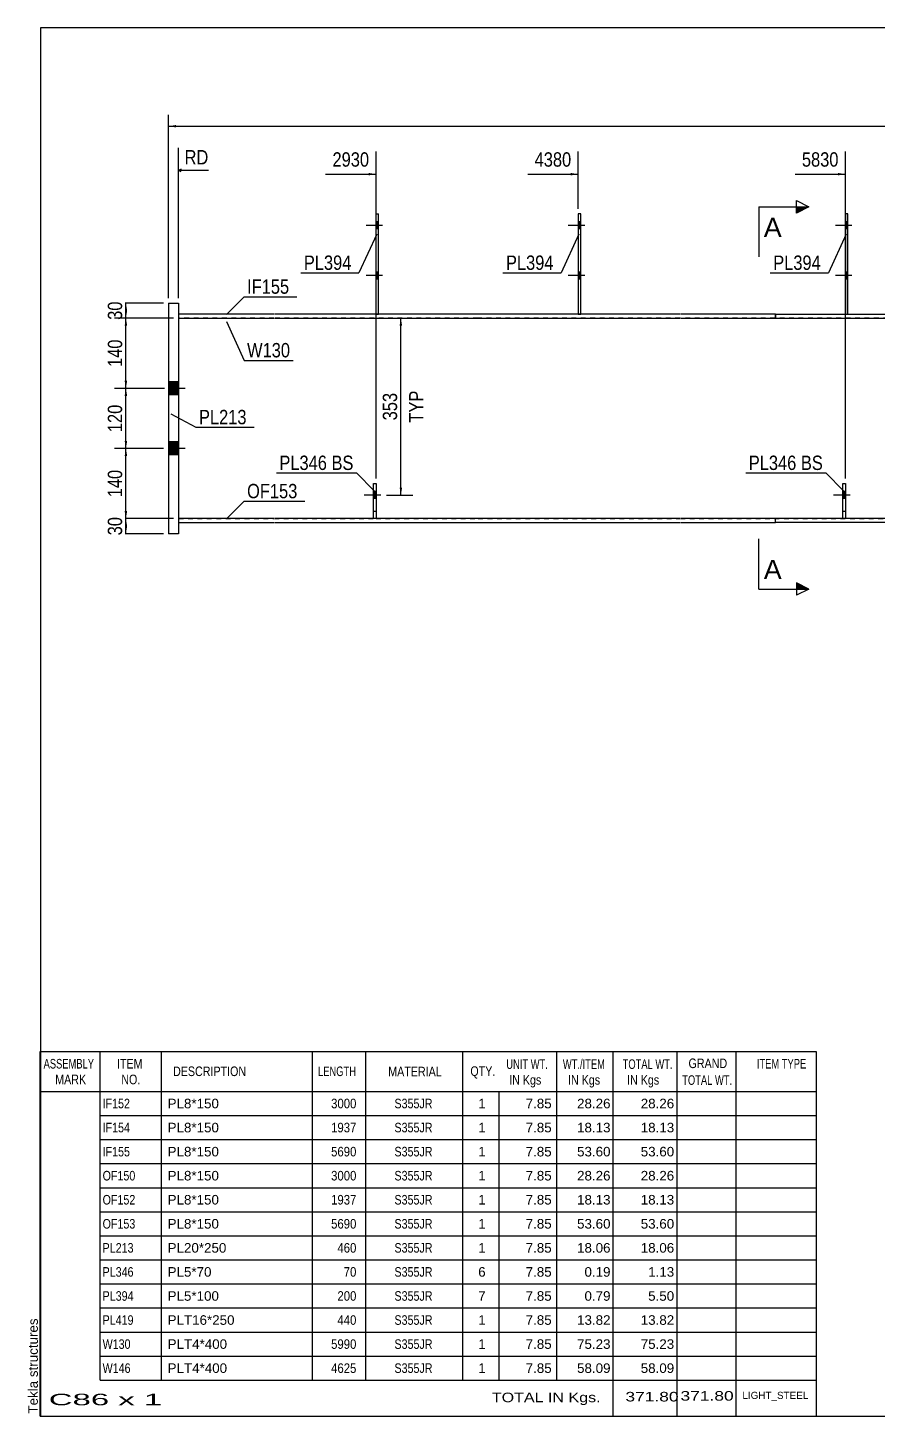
# Model space of a CAD drawing. Header units: millimetres. Extents: x -330 to 73, y -179 to 98.
# Drawn here: x -329.6 to -159.9, y -179.1 to 97.9 of the extents above; entities that cross this region are included whole.
import ezdxf

# ---------------------------------------------------------------- set-up
doc = ezdxf.new("R2010")
doc.units = ezdxf.units.MM
doc.linetypes.add('DXK_LINE_DOT1', pattern=[1.8814, 0.9407, -0.9407])
doc.linetypes.add('DXK_LINE_DOT2', pattern=[3.9198, 1.9599, -1.9599])
doc.styles.add('Arial', font='ARIAL.TTF', dxfattribs={"height": 0.2})
doc.styles.add('Arial Narrow', font='ARIALN.TTF', dxfattribs={"height": 0.2})

# ---------------------------------------------------------------- blocks, each defined once
blk = doc.blocks.new('Unknown-624482281-1210')
at = {"color": 5, "linetype": 'Continuous'}
for p, q in [((72.89, 97.94), (-327.11, 97.94)), ((-327.11, 97.94), (-327.11, -179.06)), ((72.89, -179.06), (72.89, 97.94)), ((-327.11, -179.06), (72.89, -179.06))]:
    blk.add_line(p, q, dxfattribs=at)
at = {"color": 174, "linetype": 'Continuous', "style": 'Arial'}
blk.add_text('Tekla structures', height=1.9102, rotation=90, dxfattribs=at).set_placement((-327.61, -178.56))
blk = doc.blocks.new('Part-624482281-1517 - 1472')
at = {"color": 2, "linetype": 'Continuous'}
for p, q in [((-280.5, 40.8), (-299.5, 40.8)), ((-299.5, 40), (-280.5, 40)), ((-239.8, 40.8), (-280.4, 40.8)), ((-280.4, 40), (-239.8, 40)), ((-199.45, 40.8), (-239.7, 40.8)), ((-239.7, 40), (-199.45, 40)), ((-180.35, 40.8), (-199.35, 40.8)), ((-199.35, 40), (-180.35, 40)), ((-180.35, 40), (-180.35, 40.8))]:
    blk.add_line(p, q, dxfattribs=at)
at = {"color": 7, "linetype": 'DXK_LINE_DOT1'}
blk.add_line((-299.5, 40.8), (-299.5, 40), dxfattribs=at)
blk = doc.blocks.new('Part-624482281-1711 - 1472')
at = {"color": 2, "linetype": 'Continuous'}
for p, q in [((-260.6, 0), (-260.6, 7)), ((-260.6, 7), (-260.1, 7)), ((-260.1, 7), (-260.1, 0))]:
    blk.add_line(p, q, dxfattribs=at)
blk = doc.blocks.new('Part-624482281-1583 - 1472')
at = {"color": 2, "linetype": 'Continuous'}
for p, q in [((-280.5, 0), (-299.5, 0)), ((-239.8, 0), (-280.4, 0)), ((-199.45, 0), (-239.7, 0)), ((-180.35, 0), (-199.35, 0)), ((-180.35, -0.8), (-180.35, 0)), ((-299.5, -0.8), (-280.5, -0.8)), ((-280.4, -0.8), (-239.8, -0.8)), ((-239.7, -0.8), (-199.45, -0.8)), ((-199.35, -0.8), (-180.35, -0.8))]:
    blk.add_line(p, q, dxfattribs=at)
at = {"color": 7, "linetype": 'DXK_LINE_DOT1'}
blk.add_line((-299.5, 0), (-299.5, -0.8), dxfattribs=at)
blk = doc.blocks.new('Part-624482281-1598 - 1472')
at = {"color": 2, "linetype": 'Continuous'}
for p, q in [((-180.35, -0.8), (-180.35, 0)), ((-131.35, 0), (-180.35, 0)), ((-91, 0), (-131.25, 0)), ((-71.9, 0), (-90.9, 0)), ((-71.9, -0.8), (-71.9, 0)), ((-131.35, -0.8), (-180.35, -0.8)), ((-91, -0.8), (-131.25, -0.8)), ((-71.9, -0.8), (-90.9, -0.8))]:
    blk.add_line(p, q, dxfattribs=at)
blk = doc.blocks.new('Part-624482281-1681 - 1472')
at = {"color": 7, "linetype": 'DXK_LINE_DOT1'}
for p, q in [((-260.6, 0), (-260.6, 7)), ((-260.6, 7), (-260.1, 7)), ((-260.1, 7), (-260.1, 0)), ((-260.6, 1.5), (-260.1, 1.5)), ((-260.1, 0), (-260.6, 0))]:
    blk.add_line(p, q, dxfattribs=at)
blk = doc.blocks.new('Bolt-624482281-1776 - 1472')
at = {"linetype": 'Continuous'}
blk.add_hatch(color=3, dxfattribs=at).paths.add_polyline_path([(-166.4, 4), (-166.4, 5.4), (-166.9, 5.4), (-166.9, 4)])
at = {"color": 3, "linetype": 'Continuous'}
for p, q in [((-165.45, 4.7), (-168.75, 4.7)), ((-166.4, 5.4), (-166.9, 5.4)), ((-166.4, 4), (-166.9, 4))]:
    blk.add_line(p, q, dxfattribs=at)
blk = doc.blocks.new('Part-624482281-1838 - 1472')
at = {"color": 2, "linetype": 'Continuous'}
for p, q in [((-165.9, 60.8), (-166.4, 60.8)), ((-166.4, 60.8), (-166.4, 40.8)), ((-165.9, 40.8), (-165.9, 60.8))]:
    blk.add_line(p, q, dxfattribs=at)
at = {"color": 7, "linetype": 'DXK_LINE_DOT1'}
blk.add_line((-166.4, 40.8), (-165.9, 40.8), dxfattribs=at)
blk = doc.blocks.new('Bolt-624482281-1723 - 1472')
at = {"color": 3, "linetype": 'DXK_LINE_DOT2'}
for p, q in [((-259.15, 4.7), (-262.45, 4.7)), ((-260.1, 5.4), (-260.6, 5.4)), ((-260.1, 4), (-260.6, 4))]:
    blk.add_line(p, q, dxfattribs=at)
blk = doc.blocks.new('Bolt-624482281-1724 - 1472')
at = {"linetype": 'Continuous'}
blk.add_hatch(color=3, dxfattribs=at).paths.add_polyline_path([(-260.1, 4), (-260.1, 5.4), (-260.6, 5.4), (-260.6, 4)])
at = {"color": 3, "linetype": 'Continuous'}
for p, q in [((-259.15, 4.7), (-262.45, 4.7)), ((-260.1, 5.4), (-260.6, 5.4)), ((-260.1, 4), (-260.6, 4))]:
    blk.add_line(p, q, dxfattribs=at)
blk = doc.blocks.new('Part-624482281-1789 - 1472')
at = {"color": 7, "linetype": 'DXK_LINE_DOT1'}
for p, q in [((-280.5, 40), (-299.5, 40)), ((-299.5, 40), (-299.5, 0)), ((-239.8, 40), (-280.4, 40)), ((-199.45, 40), (-239.7, 40)), ((-150.35, 40), (-199.35, 40)), ((-299.5, 0), (-280.5, 0)), ((-280.4, 0), (-260.6, 0)), ((-260.1, 0), (-239.8, 0)), ((-239.7, 0), (-199.45, 0)), ((-199.35, 0), (-150.35, 0))]:
    blk.add_line(p, q, dxfattribs=at)
at = {"color": 2, "linetype": 'Continuous'}
blk.add_line((-150.35, 40), (-150.35, 0), dxfattribs=at)
blk = doc.blocks.new('Bolt-624482281-1725 - 1472')
at = {"linetype": 'Continuous'}
for points in [[(-259.6, 57.8), (-259.6, 59.2), (-260.1, 59.2), (-260.1, 57.8)], [(-259.6, 57.8), (-259.6, 59.2), (-260.1, 59.2), (-260.1, 57.8)], [(-259.6, 47.8), (-259.6, 49.2), (-260.1, 49.2), (-260.1, 47.8)], [(-259.6, 47.8), (-259.6, 49.2), (-260.1, 49.2), (-260.1, 47.8)]]:
    blk.add_hatch(color=3, dxfattribs=at).paths.add_polyline_path(points)
at = {"color": 3, "linetype": 'Continuous'}
for p, q in [((-258.8, 58.5), (-262.1, 58.5)), ((-258.8, 58.5), (-262.1, 58.5)), ((-259.6, 59.2), (-260.1, 59.2)), ((-259.6, 59.2), (-260.1, 59.2)), ((-259.6, 57.8), (-260.1, 57.8)), ((-259.6, 57.8), (-260.1, 57.8)), ((-258.8, 48.5), (-262.1, 48.5)), ((-258.8, 48.5), (-262.1, 48.5)), ((-259.6, 49.2), (-260.1, 49.2)), ((-259.6, 49.2), (-260.1, 49.2)), ((-259.6, 47.8), (-260.1, 47.8)), ((-259.6, 47.8), (-260.1, 47.8))]:
    blk.add_line(p, q, dxfattribs=at)
blk = doc.blocks.new('Part-624482281-1754 - 1472')
at = {"color": 2, "linetype": 'Continuous'}
for p, q in [((-260.1, 40.8), (-260.1, 60.8)), ((-260.1, 60.8), (-259.6, 60.8)), ((-259.6, 40.8), (-259.6, 60.8))]:
    blk.add_line(p, q, dxfattribs=at)
at = {"color": 7, "linetype": 'DXK_LINE_DOT1'}
blk.add_line((-260.1, 40.8), (-259.6, 40.8), dxfattribs=at)
blk = doc.blocks.new('Bolt-624482281-1760 - 1472')
at = {"linetype": 'Continuous'}
for points in [[(-219.25, 57.8), (-219.25, 59.2), (-219.75, 59.2), (-219.75, 57.8)], [(-219.25, 57.8), (-219.25, 59.2), (-219.75, 59.2), (-219.75, 57.8)], [(-219.25, 47.8), (-219.25, 49.2), (-219.75, 49.2), (-219.75, 47.8)], [(-219.25, 47.8), (-219.25, 49.2), (-219.75, 49.2), (-219.75, 47.8)]]:
    blk.add_hatch(color=3, dxfattribs=at).paths.add_polyline_path(points)
at = {"color": 3, "linetype": 'Continuous'}
for p, q in [((-218.45, 58.5), (-221.75, 58.5)), ((-218.45, 58.5), (-221.75, 58.5)), ((-219.25, 59.2), (-219.75, 59.2)), ((-219.25, 59.2), (-219.75, 59.2)), ((-219.25, 57.8), (-219.75, 57.8)), ((-219.25, 57.8), (-219.75, 57.8)), ((-218.45, 48.5), (-221.75, 48.5)), ((-218.45, 48.5), (-221.75, 48.5)), ((-219.25, 49.2), (-219.75, 49.2)), ((-219.25, 49.2), (-219.75, 49.2)), ((-219.25, 47.8), (-219.75, 47.8)), ((-219.25, 47.8), (-219.75, 47.8))]:
    blk.add_line(p, q, dxfattribs=at)
blk = doc.blocks.new('Part-624482281-1765 - 1472')
at = {"color": 2, "linetype": 'Continuous'}
for p, q in [((-219.25, 60.8), (-219.75, 60.8)), ((-219.75, 60.8), (-219.75, 40.8)), ((-219.25, 40.8), (-219.25, 60.8))]:
    blk.add_line(p, q, dxfattribs=at)
at = {"color": 7, "linetype": 'DXK_LINE_DOT1'}
blk.add_line((-219.75, 40.8), (-219.25, 40.8), dxfattribs=at)
blk = doc.blocks.new('Bolt-624482281-1777 - 1472')
at = {"color": 3, "linetype": 'DXK_LINE_DOT2'}
for p, q in [((-165.45, 4.7), (-168.75, 4.7)), ((-166.4, 5.4), (-166.9, 5.4)), ((-166.4, 4), (-166.9, 4))]:
    blk.add_line(p, q, dxfattribs=at)
blk = doc.blocks.new('Bolt-624482281-1778 - 1472')
at = {"linetype": 'Continuous'}
for points in [[(-165.9, 57.8), (-165.9, 59.2), (-166.4, 59.2), (-166.4, 57.8)], [(-165.9, 57.8), (-165.9, 59.2), (-166.4, 59.2), (-166.4, 57.8)], [(-165.9, 47.8), (-165.9, 49.2), (-166.4, 49.2), (-166.4, 47.8)], [(-165.9, 47.8), (-165.9, 49.2), (-166.4, 49.2), (-166.4, 47.8)]]:
    blk.add_hatch(color=3, dxfattribs=at).paths.add_polyline_path(points)
at = {"color": 3, "linetype": 'Continuous'}
for p, q in [((-165.1, 58.5), (-168.4, 58.5)), ((-165.1, 58.5), (-168.4, 58.5)), ((-165.9, 59.2), (-166.4, 59.2)), ((-165.9, 59.2), (-166.4, 59.2)), ((-165.9, 57.8), (-166.4, 57.8)), ((-165.9, 57.8), (-166.4, 57.8)), ((-165.1, 48.5), (-168.4, 48.5)), ((-165.1, 48.5), (-168.4, 48.5)), ((-165.9, 49.2), (-166.4, 49.2)), ((-165.9, 49.2), (-166.4, 49.2)), ((-165.9, 47.8), (-166.4, 47.8)), ((-165.9, 47.8), (-166.4, 47.8))]:
    blk.add_line(p, q, dxfattribs=at)
blk = doc.blocks.new('Bolt-624482281-1783 - 1472')
at = {"linetype": 'Continuous'}
for points in [[(-299.5, 24.7), (-299.5, 27.3), (-301.5, 27.3), (-301.5, 24.7)], [(-299.5, 24.7), (-299.5, 27.3), (-301.5, 27.3), (-301.5, 24.7)], [(-299.5, 12.7), (-299.5, 15.3), (-301.5, 15.3), (-301.5, 12.7)], [(-299.5, 12.7), (-299.5, 15.3), (-301.5, 15.3), (-301.5, 12.7)]]:
    blk.add_hatch(color=3, dxfattribs=at).paths.add_polyline_path(points)
at = {"color": 3, "linetype": 'Continuous'}
for p, q in [((-299.5, 27.3), (-301.5, 27.3)), ((-299.5, 27.3), (-301.5, 27.3)), ((-298.2, 26), (-301.5, 26)), ((-298.2, 26), (-301.5, 26)), ((-299.5, 24.7), (-301.5, 24.7)), ((-299.5, 24.7), (-301.5, 24.7)), ((-299.5, 15.3), (-301.5, 15.3)), ((-299.5, 15.3), (-301.5, 15.3)), ((-298.2, 14), (-301.5, 14)), ((-298.2, 14), (-301.5, 14)), ((-299.5, 12.7), (-301.5, 12.7)), ((-299.5, 12.7), (-301.5, 12.7))]:
    blk.add_line(p, q, dxfattribs=at)
blk = doc.blocks.new('Part-624482281-1811 - 1472')
at = {"color": 2, "linetype": 'Continuous'}
for p, q in [((-166.9, 0), (-166.9, 7)), ((-166.9, 7), (-166.4, 7)), ((-166.4, 7), (-166.4, 0))]:
    blk.add_line(p, q, dxfattribs=at)
at = {"color": 7, "linetype": 'DXK_LINE_DOT1'}
blk.add_line((-166.9, 1.5), (-166.4, 1.5), dxfattribs=at)
blk = doc.blocks.new('Part-624482281-1833 - 1472')
at = {"color": 7, "linetype": 'DXK_LINE_DOT1'}
for p, q in [((-166.9, 0), (-166.9, 7)), ((-166.9, 7), (-166.4, 7)), ((-166.4, 7), (-166.4, 0))]:
    blk.add_line(p, q, dxfattribs=at)
blk = doc.blocks.new('Part-624482281-1887 - 1472')
at = {"color": 2, "linetype": 'Continuous'}
for p, q in [((-301.5, 43), (-299.5, 43)), ((-301.5, 43), (-301.5, -3)), ((-299.5, 43), (-299.5, -3)), ((-299.5, -3), (-301.5, -3))]:
    blk.add_line(p, q, dxfattribs=at)
blk = doc.blocks.new('Part-624482281-1892 - 1472')
at = {"color": 2, "linetype": 'Continuous'}
for p, q in [((-180.35, 40.8), (-131.35, 40.8)), ((-180.35, 40.8), (-180.35, 40)), ((-180.35, 40), (-131.35, 40)), ((-131.25, 40.8), (-91, 40.8)), ((-131.25, 40), (-91, 40)), ((-90.9, 40.8), (-71.9, 40.8)), ((-90.9, 40), (-71.9, 40)), ((-71.9, 40), (-71.9, 40.8))]:
    blk.add_line(p, q, dxfattribs=at)
blk = doc.blocks.new('StraightDimension-624482281-3989 - 1472')
at = {"linetype": 'Continuous'}
for points in [[(-255.39, 38.5), (-255.14, 40), (-254.89, 38.5)], [(-254.89, 6.2), (-255.14, 4.7), (-255.39, 6.2)]]:
    blk.add_hatch(color=7, dxfattribs=at).paths.add_polyline_path(points)
at = {"color": 7, "linetype": 'Continuous'}
for p, q in [((-258.02, 40), (-252.74, 40)), ((-255.14, 4.7), (-255.14, 40)), ((-258.02, 4.7), (-252.74, 4.7))]:
    blk.add_line(p, q, dxfattribs=at)
at = {"color": 0}
blk.add_wipeout([(-255.29, 25.69), (-259.49, 25.69), (-259.49, 19.01), (-255.29, 19.01)], dxfattribs=at)
at = {"color": 3, "style": 'Arial Narrow'}
blk.add_text('353', height=2.863, rotation=90.0002, dxfattribs=at).set_placement((-255.89, 19.61))
at = {"color": 0, "linetype": 'Continuous'}
blk.add_wipeout([(-250.04, 26.14), (-254.24, 26.14), (-254.24, 18.56), (-250.04, 18.56)], dxfattribs=at)
at = {"color": 3, "linetype": 'Continuous', "style": 'Arial Narrow'}
blk.add_text('TYP', height=2.863, rotation=90.0002, dxfattribs=at).set_placement((-250.64, 19.16))
blk = doc.blocks.new('StraightDimension-624482281-4172 - 1472')
at = {"linetype": 'Continuous'}
for points in [[(-310.28, 41.5), (-310.03, 43), (-309.78, 41.5)], [(-309.78, 41.5), (-310.03, 40), (-310.28, 41.5)]]:
    blk.add_hatch(color=7, dxfattribs=at).paths.add_polyline_path(points)
at = {"color": 7, "linetype": 'Continuous'}
for p, q in [((-302.5, 43), (-312.28, 43)), ((-310.03, 40), (-310.03, 43)), ((-300.5, 40), (-312.28, 40))]:
    blk.add_line(p, q, dxfattribs=at)
at = {"color": 0}
blk.add_wipeout([(-310.18, 43.93), (-314.38, 43.93), (-314.38, 39.07), (-310.18, 39.07)], dxfattribs=at)
at = {"color": 3, "style": 'Arial Narrow'}
blk.add_text('30', height=2.863, rotation=90.0002, dxfattribs=at).set_placement((-310.78, 39.67))
blk = doc.blocks.new('StraightDimension-624482281-4173 - 1472')
at = {"linetype": 'Continuous'}
for points in [[(-310.28, 38.5), (-310.03, 40), (-309.78, 38.5)], [(-309.78, 27.5), (-310.03, 26), (-310.28, 27.5)]]:
    blk.add_hatch(color=7, dxfattribs=at).paths.add_polyline_path(points)
at = {"color": 7, "linetype": 'Continuous'}
for p, q in [((-300.5, 40), (-312.28, 40)), ((-310.03, 26), (-310.03, 40)), ((-302.35, 26), (-312.28, 26))]:
    blk.add_line(p, q, dxfattribs=at)
at = {"color": 0}
blk.add_wipeout([(-310.18, 36.34), (-314.38, 36.34), (-314.38, 29.66), (-310.18, 29.66)], dxfattribs=at)
at = {"color": 3, "style": 'Arial Narrow'}
blk.add_text('140', height=2.863, rotation=90.0002, dxfattribs=at).set_placement((-310.78, 30.26))
blk = doc.blocks.new('StraightDimension-624482281-4174 - 1472')
at = {"linetype": 'Continuous'}
for points in [[(-310.28, 24.5), (-310.03, 26), (-309.78, 24.5)], [(-309.78, 15.5), (-310.03, 14), (-310.28, 15.5)]]:
    blk.add_hatch(color=7, dxfattribs=at).paths.add_polyline_path(points)
at = {"color": 7, "linetype": 'Continuous'}
for p, q in [((-302.35, 26), (-312.28, 26)), ((-310.03, 14), (-310.03, 26)), ((-302.5, 14), (-312.28, 14))]:
    blk.add_line(p, q, dxfattribs=at)
at = {"color": 0}
blk.add_wipeout([(-310.18, 23.34), (-314.38, 23.34), (-314.38, 16.66), (-310.18, 16.66)], dxfattribs=at)
at = {"color": 3, "style": 'Arial Narrow'}
blk.add_text('120', height=2.863, rotation=90.0002, dxfattribs=at).set_placement((-310.78, 17.26))
blk = doc.blocks.new('StraightDimension-624482281-4175 - 1472')
at = {"linetype": 'Continuous'}
for points in [[(-310.28, 12.5), (-310.03, 14), (-309.78, 12.5)], [(-309.78, 1.5), (-310.03, 0), (-310.28, 1.5)]]:
    blk.add_hatch(color=7, dxfattribs=at).paths.add_polyline_path(points)
at = {"color": 7, "linetype": 'Continuous'}
for p, q in [((-302.5, 14), (-312.28, 14)), ((-310.03, 0), (-310.03, 14)), ((-300.5, 0), (-312.28, 0))]:
    blk.add_line(p, q, dxfattribs=at)
at = {"color": 0}
blk.add_wipeout([(-310.18, 10.34), (-314.38, 10.34), (-314.38, 3.66), (-310.18, 3.66)], dxfattribs=at)
at = {"color": 3, "style": 'Arial Narrow'}
blk.add_text('140', height=2.863, rotation=90.0002, dxfattribs=at).set_placement((-310.78, 4.26))
blk = doc.blocks.new('StraightDimension-624482281-4176 - 1472')
at = {"linetype": 'Continuous'}
for points in [[(-310.28, -1.5), (-310.03, 0), (-309.78, -1.5)], [(-309.78, -1.5), (-310.03, -3), (-310.28, -1.5)]]:
    blk.add_hatch(color=7, dxfattribs=at).paths.add_polyline_path(points)
at = {"color": 7, "linetype": 'Continuous'}
for p, q in [((-300.5, 0), (-312.28, 0)), ((-310.03, -3), (-310.03, 0)), ((-302.5, -3), (-312.28, -3))]:
    blk.add_line(p, q, dxfattribs=at)
at = {"color": 0}
blk.add_wipeout([(-310.18, 0.93), (-314.38, 0.93), (-314.38, -3.93), (-310.18, -3.93)], dxfattribs=at)
at = {"color": 3, "style": 'Arial Narrow'}
blk.add_text('30', height=2.863, rotation=90.0002, dxfattribs=at).set_placement((-310.78, -3.33))
blk = doc.blocks.new('StraightDimension-624482281-4223 - 1472')
at = {"linetype": 'Continuous'}
for points in [[(-300, 78.05), (-301.5, 78.3), (-300, 78.55)], [(61.61, 78.55), (63.11, 78.3), (61.61, 78.05)]]:
    blk.add_hatch(color=7, dxfattribs=at).paths.add_polyline_path(points)
at = {"color": 7, "linetype": 'Continuous'}
for p, q in [((-301.5, 44), (-301.5, 80.55)), ((63.11, 43), (63.11, 80.55)), ((-301.5, 78.3), (63.11, 78.3))]:
    blk.add_line(p, q, dxfattribs=at)
at = {"color": 0}
blk.add_wipeout([(-114.02, 78.45), (-114.02, 82.65), (-124.37, 82.65), (-124.37, 78.45)], dxfattribs=at)
at = {"color": 3, "style": 'Arial Narrow'}
blk.add_text('10670', height=2.863, dxfattribs=at).set_placement((-123.77, 79.05))
blk = doc.blocks.new('StraightDimension-624482281-5185 - 1472')
at = {"linetype": 'Continuous'}
blk.add_hatch(color=7, dxfattribs=at).paths.add_polyline_path([(-167.9, 68.98), (-166.4, 68.73), (-167.9, 68.48)])
at = {"color": 7, "linetype": 'Continuous'}
for p, q in [((-166.4, 8), (-166.4, 73.23)), ((-176.46, 68.73), (-166.4, 68.73))]:
    blk.add_line(p, q, dxfattribs=at)
at = {"color": 0}
blk.add_wipeout([(-167.18, 69.63), (-167.18, 73.83), (-175.69, 73.83), (-175.69, 69.63)], dxfattribs=at)
at = {"color": 3, "style": 'Arial Narrow'}
blk.add_text('5830', height=2.863, dxfattribs=at).set_placement((-175.09, 70.23))
blk = doc.blocks.new('StraightDimension-624482281-5186 - 1472')
at = {"linetype": 'Continuous'}
blk.add_hatch(color=7, dxfattribs=at).paths.add_polyline_path([(-221.25, 68.98), (-219.75, 68.73), (-221.25, 68.48)])
at = {"color": 7, "linetype": 'Continuous'}
for p, q in [((-219.75, 61.8), (-219.75, 73.23)), ((-229.81, 68.73), (-219.75, 68.73))]:
    blk.add_line(p, q, dxfattribs=at)
at = {"color": 0}
blk.add_wipeout([(-220.53, 69.63), (-220.53, 73.83), (-229.04, 73.83), (-229.04, 69.63)], dxfattribs=at)
at = {"color": 3, "style": 'Arial Narrow'}
blk.add_text('4380', height=2.863, dxfattribs=at).set_placement((-228.44, 70.23))
blk = doc.blocks.new('StraightDimension-624482281-5187 - 1472')
at = {"linetype": 'Continuous'}
blk.add_hatch(color=7, dxfattribs=at).paths.add_polyline_path([(-261.6, 68.98), (-260.1, 68.73), (-261.6, 68.48)])
at = {"color": 7, "linetype": 'Continuous'}
for p, q in [((-260.1, 8), (-260.1, 73.23)), ((-270.16, 68.73), (-260.1, 68.73))]:
    blk.add_line(p, q, dxfattribs=at)
at = {"color": 0, "linetype": 'Continuous'}
blk.add_wipeout([(-292.97, 70.08), (-292.97, 74.28), (-298.91, 74.28), (-298.91, 70.08)], dxfattribs=at)
at = {"color": 7, "linetype": 'Continuous'}
for p, q in [((-299.5, 44), (-299.5, 73.98)), ((-299, 69.73), (-299.5, 69.48)), ((-299, 69.23), (-299.5, 69.48)), ((-293.57, 69.48), (-299.5, 69.48))]:
    blk.add_line(p, q, dxfattribs=at)
at = {"color": 3, "linetype": 'Continuous', "style": 'Arial Narrow'}
blk.add_text('RD', height=2.863, dxfattribs=at).set_placement((-298.31, 70.68))
at = {"color": 0}
blk.add_wipeout([(-260.87, 69.63), (-260.87, 73.83), (-269.39, 73.83), (-269.39, 69.63)], dxfattribs=at)
at = {"color": 3, "style": 'Arial Narrow'}
blk.add_text('2930', height=2.863, dxfattribs=at).set_placement((-268.79, 70.23))
blk = doc.blocks.new('CBS_BOM-624482281-5372')
at = {"color": 7, "linetype": 'Continuous'}
for p, q in [((-327.14, -114.29), (-327.14, -106.29)), ((-327.14, -106.29), (-172.22, -106.29)), ((-315.14, -114.29), (-315.14, -106.29)), ((-302.95, -114.29), (-302.95, -106.29)), ((-272.79, -114.29), (-272.79, -106.29)), ((-262.11, -114.29), (-262.11, -106.29)), ((-242.79, -114.29), (-242.79, -106.29)), ((-223.99, -114.29), (-223.99, -106.29)), ((-212.78, -114.29), (-212.78, -106.29)), ((-199.99, -114.29), (-199.99, -106.29)), ((-188.24, -114.29), (-188.24, -106.29)), ((-172.22, -106.3), (-172.22, -114.28)), ((-327.14, -114.29), (-172.22, -114.29)), ((-327.14, -119.09), (-327.14, -114.29)), ((-315.14, -119.09), (-315.14, -114.29)), ((-302.95, -119.09), (-302.95, -114.29)), ((-272.79, -119.09), (-272.79, -114.29)), ((-262.11, -119.09), (-262.11, -114.29)), ((-242.79, -119.09), (-242.79, -114.29)), ((-235.53, -119.09), (-235.53, -114.29)), ((-223.99, -119.09), (-223.99, -114.29)), ((-212.78, -119.09), (-212.78, -114.29)), ((-199.99, -119.09), (-199.99, -114.29)), ((-188.22, -119.09), (-188.22, -114.29)), ((-172.22, -114.3), (-172.22, -119.09)), ((-327.14, -123.89), (-327.14, -119.09)), ((-315.14, -119.09), (-172.22, -119.09)), ((-315.14, -123.89), (-315.14, -119.09)), ((-302.95, -123.89), (-302.95, -119.09)), ((-272.79, -123.89), (-272.79, -119.09)), ((-262.11, -123.89), (-262.11, -119.09)), ((-242.79, -123.89), (-242.79, -119.09)), ((-235.53, -123.89), (-235.53, -119.09)), ((-223.99, -123.89), (-223.99, -119.09)), ((-212.78, -123.89), (-212.78, -119.09)), ((-199.99, -123.89), (-199.99, -119.09)), ((-188.22, -123.89), (-188.22, -119.09)), ((-172.22, -119.1), (-172.22, -123.89)), ((-327.14, -128.69), (-327.14, -123.89)), ((-315.14, -123.89), (-172.22, -123.89)), ((-315.14, -128.69), (-315.14, -123.89)), ((-302.95, -128.69), (-302.95, -123.89)), ((-272.79, -128.69), (-272.79, -123.89)), ((-262.11, -128.69), (-262.11, -123.89)), ((-242.79, -128.69), (-242.79, -123.89)), ((-235.53, -128.69), (-235.53, -123.89)), ((-223.99, -128.69), (-223.99, -123.89)), ((-212.78, -128.69), (-212.78, -123.89)), ((-199.99, -128.69), (-199.99, -123.89)), ((-188.22, -128.69), (-188.22, -123.89)), ((-172.22, -123.9), (-172.22, -128.69)), ((-327.14, -133.49), (-327.14, -128.69)), ((-315.14, -128.69), (-172.22, -128.69)), ((-315.14, -133.49), (-315.14, -128.69)), ((-302.95, -133.49), (-302.95, -128.69)), ((-272.79, -133.49), (-272.79, -128.69)), ((-262.11, -133.49), (-262.11, -128.69)), ((-242.79, -133.49), (-242.79, -128.69)), ((-235.53, -133.49), (-235.53, -128.69)), ((-223.99, -133.49), (-223.99, -128.69)), ((-212.78, -133.49), (-212.78, -128.69)), ((-199.99, -133.49), (-199.99, -128.69)), ((-188.22, -133.49), (-188.22, -128.69)), ((-172.22, -128.7), (-172.22, -133.49)), ((-327.14, -138.29), (-327.14, -133.49)), ((-315.14, -133.49), (-172.22, -133.49)), ((-315.14, -138.29), (-315.14, -133.49)), ((-302.95, -138.29), (-302.95, -133.49)), ((-272.79, -138.29), (-272.79, -133.49)), ((-262.11, -138.29), (-262.11, -133.49)), ((-242.79, -138.29), (-242.79, -133.49)), ((-235.53, -138.29), (-235.53, -133.49)), ((-223.99, -138.29), (-223.99, -133.49)), ((-212.78, -138.29), (-212.78, -133.49)), ((-199.99, -138.29), (-199.99, -133.49)), ((-188.22, -138.29), (-188.22, -133.49)), ((-172.22, -133.5), (-172.22, -138.29)), ((-327.14, -143.09), (-327.14, -138.29)), ((-315.14, -138.29), (-172.22, -138.29)), ((-315.14, -143.09), (-315.14, -138.29)), ((-302.95, -143.09), (-302.95, -138.29)), ((-272.79, -143.09), (-272.79, -138.29)), ((-262.11, -143.09), (-262.11, -138.29)), ((-242.79, -143.09), (-242.79, -138.29)), ((-235.53, -143.09), (-235.53, -138.29)), ((-223.99, -143.09), (-223.99, -138.29)), ((-212.78, -143.09), (-212.78, -138.29)), ((-199.99, -143.09), (-199.99, -138.29)), ((-188.22, -143.09), (-188.22, -138.29)), ((-172.22, -138.3), (-172.22, -143.09)), ((-327.14, -147.89), (-327.14, -143.09)), ((-315.14, -143.09), (-172.22, -143.09)), ((-315.14, -147.89), (-315.14, -143.09)), ((-302.95, -147.89), (-302.95, -143.09)), ((-272.79, -147.89), (-272.79, -143.09)), ((-262.11, -147.89), (-262.11, -143.09)), ((-242.79, -147.89), (-242.79, -143.09)), ((-235.53, -147.89), (-235.53, -143.09)), ((-223.99, -147.89), (-223.99, -143.09)), ((-212.78, -147.89), (-212.78, -143.09)), ((-199.99, -147.89), (-199.99, -143.09)), ((-188.22, -147.89), (-188.22, -143.09)), ((-172.22, -143.1), (-172.22, -147.89)), ((-327.14, -152.69), (-327.14, -147.89)), ((-315.14, -147.89), (-172.22, -147.89)), ((-315.14, -152.69), (-315.14, -147.89)), ((-302.95, -152.69), (-302.95, -147.89)), ((-272.79, -152.69), (-272.79, -147.89)), ((-262.11, -152.69), (-262.11, -147.89)), ((-242.79, -152.69), (-242.79, -147.89)), ((-235.53, -152.69), (-235.53, -147.89)), ((-223.99, -152.69), (-223.99, -147.89)), ((-212.78, -152.69), (-212.78, -147.89)), ((-199.99, -152.69), (-199.99, -147.89)), ((-188.22, -152.69), (-188.22, -147.89)), ((-172.22, -147.9), (-172.22, -152.69)), ((-327.14, -157.49), (-327.14, -152.69)), ((-315.14, -152.69), (-172.22, -152.69)), ((-315.14, -157.49), (-315.14, -152.69)), ((-302.95, -157.49), (-302.95, -152.69)), ((-272.79, -157.49), (-272.79, -152.69)), ((-262.11, -157.49), (-262.11, -152.69)), ((-242.79, -157.49), (-242.79, -152.69)), ((-235.53, -157.49), (-235.53, -152.69)), ((-223.99, -157.49), (-223.99, -152.69)), ((-212.78, -157.49), (-212.78, -152.69)), ((-199.99, -157.49), (-199.99, -152.69)), ((-188.22, -157.49), (-188.22, -152.69)), ((-172.22, -152.7), (-172.22, -157.49)), ((-327.14, -162.29), (-327.14, -157.49)), ((-315.14, -157.49), (-172.22, -157.49)), ((-315.14, -162.29), (-315.14, -157.49)), ((-302.95, -162.29), (-302.95, -157.49)), ((-272.79, -162.29), (-272.79, -157.49)), ((-262.11, -162.29), (-262.11, -157.49)), ((-242.79, -162.29), (-242.79, -157.49)), ((-235.53, -162.29), (-235.53, -157.49)), ((-223.99, -162.29), (-223.99, -157.49)), ((-212.78, -162.29), (-212.78, -157.49)), ((-199.99, -162.29), (-199.99, -157.49)), ((-188.22, -162.29), (-188.22, -157.49)), ((-172.22, -157.5), (-172.22, -162.29)), ((-327.14, -167.09), (-327.14, -162.29)), ((-315.14, -162.29), (-172.22, -162.29)), ((-315.14, -167.09), (-315.14, -162.29)), ((-302.95, -167.09), (-302.95, -162.29)), ((-272.79, -167.09), (-272.79, -162.29)), ((-262.11, -167.09), (-262.11, -162.29)), ((-242.79, -167.09), (-242.79, -162.29)), ((-235.53, -167.09), (-235.53, -162.29)), ((-223.99, -167.09), (-223.99, -162.29)), ((-212.78, -167.09), (-212.78, -162.29)), ((-199.99, -167.09), (-199.99, -162.29)), ((-188.22, -167.09), (-188.22, -162.29)), ((-172.22, -162.3), (-172.22, -167.09)), ((-327.14, -171.89), (-327.14, -167.09)), ((-315.14, -167.09), (-172.22, -167.09)), ((-315.14, -171.89), (-315.14, -167.09)), ((-302.95, -171.89), (-302.95, -167.09)), ((-272.79, -171.89), (-272.79, -167.09)), ((-262.11, -171.89), (-262.11, -167.09)), ((-242.79, -171.89), (-242.79, -167.09)), ((-235.53, -171.89), (-235.53, -167.09)), ((-223.99, -171.89), (-223.99, -167.09)), ((-212.78, -171.89), (-212.78, -167.09)), ((-199.99, -171.89), (-199.99, -167.09)), ((-188.22, -171.89), (-188.22, -167.09)), ((-172.22, -167.1), (-172.22, -171.89)), ((-327.14, -179.09), (-327.14, -171.91)), ((-315.14, -171.89), (-172.22, -171.89)), ((-212.78, -179.09), (-212.78, -171.91)), ((-199.99, -179.09), (-199.99, -171.91)), ((-188.18, -179.09), (-188.18, -171.91)), ((-172.22, -171.89), (-172.22, -179.09)), ((-327.14, -179.09), (-172.22, -179.09))]:
    blk.add_line(p, q, dxfattribs=at)
at = {"color": 3, "linetype": 'Continuous', "style": 'Arial'}
for s, height, width, p in [('ASSEMBLY', 1.91, 0.7, (-326.46, -109.71)), ('ITEM', 1.91, 0.8, (-311.81, -109.71)), ('UNIT WT.', 1.91, 0.7, (-234.1, -109.79)), ('WT./ITEM', 1.91, 0.7, (-222.81, -109.79)), ('TOTAL WT.', 1.91, 0.7, (-210.87, -109.79)), ('GRAND', 1.91, 0.8, (-197.72, -109.63)), ('ITEM TYPE', 1.91, 0.7, (-184.08, -109.71)), ('DESCRIPTION', 1.9102, 0.8, (-300.62, -111.22)), ('LENGTH', 1.91, 0.7, (-271.68, -111.22)), ('MATERIAL', 1.91, 0.8, (-257.66, -111.27)), ('QTY.', 1.91, 0.8, (-241.27, -111.19)), ('MARK', 1.91, 0.8, (-324.14, -112.85)), ('NO.', 1.91, 0.8, (-310.95, -112.85)), ('IN Kgs', 1.91, 0.8, (-233.52, -112.93)), ('IN Kgs', 1.91, 0.8, (-221.77, -112.93)), ('IN Kgs', 1.91, 0.8, (-209.98, -112.93)), ('TOTAL WT.', 1.91, 0.7, (-198.98, -112.97))]:
    blk.add_text(s, height=height, dxfattribs=dict(at, width=width)).set_placement(p)
at = {"color": 7, "linetype": 'Continuous', "style": 'Arial'}
for s, width, p in [('IF152', 0.8, (-314.68, -117.65)), ('3000', 0.85, (-269.07, -117.65)), ('S355JR', 0.8, (-256.42, -117.65)), ('IF154', 0.8, (-314.68, -122.45)), ('1937', 0.85, (-269.07, -122.45)), ('S355JR', 0.8, (-256.42, -122.45)), ('IF155', 0.8, (-314.68, -127.25)), ('5690', 0.85, (-269.07, -127.25)), ('S355JR', 0.8, (-256.42, -127.25)), ('OF150', 0.8, (-314.68, -132.05)), ('3000', 0.85, (-269.07, -132.05)), ('S355JR', 0.8, (-256.42, -132.05)), ('OF152', 0.8, (-314.68, -136.85)), ('1937', 0.85, (-269.07, -136.85)), ('S355JR', 0.8, (-256.42, -136.85)), ('OF153', 0.8, (-314.68, -141.65)), ('5690', 0.85, (-269.07, -141.65)), ('S355JR', 0.8, (-256.42, -141.65)), ('PL213', 0.8, (-314.68, -146.45)), ('460', 0.85, (-267.81, -146.45)), ('S355JR', 0.8, (-256.42, -146.45)), ('PL346', 0.8, (-314.68, -151.25)), ('70', 0.85, (-266.55, -151.25)), ('S355JR', 0.8, (-256.42, -151.25)), ('PL394', 0.8, (-314.68, -156.05)), ('200', 0.85, (-267.81, -156.05)), ('S355JR', 0.8, (-256.42, -156.05)), ('PL419', 0.8, (-314.68, -160.85)), ('440', 0.85, (-267.81, -160.85)), ('S355JR', 0.8, (-256.42, -160.85)), ('W130', 0.8, (-314.68, -165.65)), ('5990', 0.85, (-269.07, -165.65)), ('S355JR', 0.8, (-256.42, -165.65)), ('W146', 0.8, (-314.68, -170.45)), ('4625', 0.85, (-269.07, -170.45)), ('S355JR', 0.8, (-256.42, -170.45))]:
    blk.add_text(s, height=1.91, dxfattribs=dict(at, width=width)).set_placement(p)
for s, p in [('PL8*150', (-301.7, -117.65)), ('1', (-239.7, -117.65)), ('7.85', (-230.23, -117.65)), ('28.26', (-219.97, -117.65)), ('28.26', (-207.26, -117.65)), ('PL8*150', (-301.7, -122.45)), ('1', (-239.7, -122.45)), ('7.85', (-230.23, -122.45)), ('18.13', (-219.97, -122.45)), ('18.13', (-207.26, -122.45)), ('PL8*150', (-301.7, -127.25)), ('1', (-239.7, -127.25)), ('7.85', (-230.23, -127.25)), ('53.60', (-219.97, -127.25)), ('53.60', (-207.26, -127.25)), ('PL8*150', (-301.7, -132.05)), ('1', (-239.7, -132.05)), ('7.85', (-230.23, -132.05)), ('28.26', (-219.97, -132.05)), ('28.26', (-207.26, -132.05)), ('PL8*150', (-301.7, -136.85)), ('1', (-239.7, -136.85)), ('7.85', (-230.23, -136.85)), ('18.13', (-219.97, -136.85)), ('18.13', (-207.26, -136.85)), ('PL8*150', (-301.7, -141.65)), ('1', (-239.7, -141.65)), ('7.85', (-230.23, -141.65)), ('53.60', (-219.97, -141.65)), ('53.60', (-207.26, -141.65)), ('PL20*250', (-301.7, -146.45)), ('1', (-239.7, -146.45)), ('7.85', (-230.23, -146.45)), ('18.06', (-219.97, -146.45)), ('18.06', (-207.26, -146.45)), ('PL5*70', (-301.7, -151.25)), ('6', (-239.7, -151.25)), ('7.85', (-230.23, -151.25)), ('0.19', (-218.49, -151.25)), ('1.13', (-205.78, -151.25)), ('PL5*100', (-301.7, -156.05)), ('7', (-239.7, -156.05)), ('7.85', (-230.23, -156.05)), ('0.79', (-218.49, -156.05)), ('5.50', (-205.78, -156.05)), ('PLT16*250', (-301.7, -160.85)), ('1', (-239.7, -160.85)), ('7.85', (-230.23, -160.85)), ('13.82', (-219.97, -160.85)), ('13.82', (-207.26, -160.85)), ('PLT4*400', (-301.7, -165.65)), ('1', (-239.7, -165.65)), ('7.85', (-230.23, -165.65)), ('75.23', (-219.97, -165.65)), ('75.23', (-207.26, -165.65)), ('PLT4*400', (-301.7, -170.45)), ('1', (-239.7, -170.45)), ('7.85', (-230.23, -170.45)), ('58.09', (-219.97, -170.45)), ('58.09', (-207.26, -170.45))]:
    blk.add_text(s, height=1.91, dxfattribs=at).set_placement(p)
at = {"color": 6, "linetype": 'Continuous', "style": 'Arial'}
for s, height, width, p in [('TOTAL IN Kgs.', 1.9102, 1.2, (-236.98, -176.29)), ('371.80', 1.91, 1.3, (-210.32, -176.14)), ('371.80', 1.91, 1.3, (-199.32, -175.98)), ('C86 x 1', 2.292, 2.05, (-325.42, -176.9))]:
    blk.add_text(s, height=height, dxfattribs=dict(at, width=width)).set_placement(p)
blk.add_text('LIGHT_STEEL', height=1.4135, dxfattribs=at).set_placement((-186.97, -175.63))
blk = doc.blocks.new('Mark-624482281-3869 - 1472')
at = {"color": 0}
blk.add_wipeout([(-277.43, 44.87), (-277.43, 47.87), (-285.84, 47.87), (-285.84, 44.87)], dxfattribs=at)
blk.add_wipeout([(-277.43, 44.87), (-277.43, 47.87), (-285.84, 47.87), (-285.84, 44.87)], dxfattribs=at)
at = {"color": 7, "linetype": 'Continuous'}
for p, q in [((-289.98, 40.74), (-286.44, 44.27)), ((-286.44, 44.27), (-275.93, 44.27))]:
    blk.add_line(p, q, dxfattribs=at)
at = {"color": 3, "style": 'Arial Narrow'}
blk.add_text('IF155', height=2.863, dxfattribs=at).set_placement((-285.84, 44.87))
blk = doc.blocks.new('MarkSet-624482281-3916 - 1472')
at = {"color": 0}
blk.add_wipeout([(-269.89, 9.71), (-269.89, 12.71), (-279.39, 12.71), (-279.39, 9.71)], dxfattribs=at)
blk.add_wipeout([(-269.89, 9.71), (-269.89, 12.71), (-279.39, 12.71), (-279.39, 9.71)], dxfattribs=at)
blk.add_wipeout([(-264.61, 9.71), (-264.61, 12.71), (-268.99, 12.71), (-268.99, 9.71)], dxfattribs=at)
blk.add_wipeout([(-264.61, 9.71), (-264.61, 12.71), (-268.99, 12.71), (-268.99, 9.71)], dxfattribs=at)
at = {"color": 7, "linetype": 'Continuous'}
for p in [(-279.99, 9.11), (-260.47, 5.57)]:
    blk.add_line(p, (-264.01, 9.11), dxfattribs=at)
at = {"color": 3, "style": 'Arial Narrow'}
for s, p in [('PL346', (-279.39, 9.71)), ('BS', (-268.99, 9.71))]:
    blk.add_text(s, height=2.863, dxfattribs=at).set_placement(p)
blk = doc.blocks.new('Mark-624482281-3881 - 1472')
at = {"color": 7, "linetype": 'Continuous'}
blk.add_line((-219.62, 56.77), (-223.16, 49.04), dxfattribs=at)
at = {"color": 0}
blk.add_wipeout([(-224.66, 49.64), (-224.66, 52.64), (-234.16, 52.64), (-234.16, 49.64)], dxfattribs=at)
blk.add_wipeout([(-224.66, 49.64), (-224.66, 52.64), (-234.16, 52.64), (-234.16, 49.64)], dxfattribs=at)
at = {"color": 7, "linetype": 'Continuous'}
blk.add_line((-234.76, 49.04), (-223.16, 49.04), dxfattribs=at)
at = {"color": 3, "style": 'Arial Narrow'}
blk.add_text('PL394', height=2.863, dxfattribs=at).set_placement((-234.16, 49.64))
blk = doc.blocks.new('MarkSet-624482281-3927 - 1472')
at = {"color": 0}
blk.add_wipeout([(-176.19, 9.71), (-176.19, 12.71), (-185.69, 12.71), (-185.69, 9.71)], dxfattribs=at)
blk.add_wipeout([(-176.19, 9.71), (-176.19, 12.71), (-185.69, 12.71), (-185.69, 9.71)], dxfattribs=at)
blk.add_wipeout([(-170.91, 9.71), (-170.91, 12.71), (-175.29, 12.71), (-175.29, 9.71)], dxfattribs=at)
blk.add_wipeout([(-170.91, 9.71), (-170.91, 12.71), (-175.29, 12.71), (-175.29, 9.71)], dxfattribs=at)
at = {"color": 7, "linetype": 'Continuous'}
for p in [(-186.29, 9.11), (-166.77, 5.57)]:
    blk.add_line(p, (-170.31, 9.11), dxfattribs=at)
at = {"color": 3, "style": 'Arial Narrow'}
for s, p in [('PL346', (-185.69, 9.71)), ('BS', (-175.29, 9.71))]:
    blk.add_text(s, height=2.863, dxfattribs=at).set_placement(p)
blk = doc.blocks.new('SectionMark-624482281-2877 - 1472')
at = {"linetype": 'Continuous'}
for points in [[(-176.19, 60.97), (-176.19, 62.22), (-173.69, 62.22)], [(-176.19, -14.04), (-176.19, -12.79), (-173.69, -14.04)]]:
    blk.add_hatch(color=30, dxfattribs=at).paths.add_polyline_path(points)
at = {"color": 30, "linetype": 'Continuous'}
for p, q in [((-183.69, 62.22), (-173.69, 62.22)), ((-176.19, 60.97), (-176.19, 63.47)), ((-176.19, 63.47), (-173.69, 62.22)), ((-173.69, 62.22), (-176.19, 60.97)), ((-173.69, -14.04), (-176.19, -12.79)), ((-176.19, -12.79), (-176.19, -15.29)), ((-183.69, -14.04), (-173.69, -14.04)), ((-173.69, -14.04), (-176.19, -15.29))]:
    blk.add_line(p, q, dxfattribs=at)
at = {"color": 0, "linetype": 'Continuous'}
for points in [[(-179.14, 56.22), (-179.14, 60.22), (-182.69, 60.22), (-182.69, 56.22)], [(-179.14, -12.04), (-179.14, -8.04), (-182.69, -8.04), (-182.69, -12.04)]]:
    blk.add_wipeout(points, dxfattribs=at)
at = {"color": 30, "linetype": 'Continuous'}
for p, q in [((-183.69, 62.22), (-183.69, 52.22)), ((-183.69, -14.04), (-183.69, -4.04))]:
    blk.add_line(p, q, dxfattribs=at)
at = {"color": 96, "linetype": 'Continuous', "style": 'Arial'}
for p in [(-182.69, 56.22), (-182.69, -12.04)]:
    blk.add_text('A', height=3.82, dxfattribs=at).set_placement(p)
blk = doc.blocks.new('Mark-624482281-3878 - 1472')
at = {"color": 7, "linetype": 'Continuous'}
blk.add_line((-259.97, 56.77), (-263.51, 49.04), dxfattribs=at)
at = {"color": 0}
blk.add_wipeout([(-265.01, 49.64), (-265.01, 52.64), (-274.51, 52.64), (-274.51, 49.64)], dxfattribs=at)
blk.add_wipeout([(-265.01, 49.64), (-265.01, 52.64), (-274.51, 52.64), (-274.51, 49.64)], dxfattribs=at)
at = {"color": 7, "linetype": 'Continuous'}
blk.add_line((-275.11, 49.04), (-263.51, 49.04), dxfattribs=at)
at = {"color": 3, "style": 'Arial Narrow'}
blk.add_text('PL394', height=2.863, dxfattribs=at).set_placement((-274.51, 49.64))
blk = doc.blocks.new('Mark-624482281-3884 - 1472')
at = {"color": 0}
blk.add_wipeout([(-277.25, 32.18), (-277.25, 35.18), (-285.84, 35.18), (-285.84, 32.18)], dxfattribs=at)
blk.add_wipeout([(-277.25, 32.18), (-277.25, 35.18), (-285.84, 35.18), (-285.84, 32.18)], dxfattribs=at)
at = {"color": 7, "linetype": 'Continuous'}
for p, q in [((-289.98, 39.32), (-286.44, 31.58)), ((-286.44, 31.58), (-276.65, 31.58))]:
    blk.add_line(p, q, dxfattribs=at)
at = {"color": 3, "style": 'Arial Narrow'}
blk.add_text('W130', height=2.863, dxfattribs=at).set_placement((-285.84, 32.18))
blk = doc.blocks.new('Mark-624482281-3887 - 1472')
at = {"color": 7, "linetype": 'Continuous'}
blk.add_line((-166.27, 56.77), (-169.81, 49.04), dxfattribs=at)
at = {"color": 0}
blk.add_wipeout([(-171.31, 49.64), (-171.31, 52.64), (-180.81, 52.64), (-180.81, 49.64)], dxfattribs=at)
blk.add_wipeout([(-171.31, 49.64), (-171.31, 52.64), (-180.81, 52.64), (-180.81, 49.64)], dxfattribs=at)
at = {"color": 7, "linetype": 'Continuous'}
blk.add_line((-181.41, 49.04), (-169.81, 49.04), dxfattribs=at)
at = {"color": 3, "style": 'Arial Narrow'}
blk.add_text('PL394', height=2.863, dxfattribs=at).set_placement((-180.81, 49.64))
blk = doc.blocks.new('Mark-624482281-3956 - 1472')
at = {"color": 0}
blk.add_wipeout([(-275.79, 4.07), (-275.79, 7.07), (-285.84, 7.07), (-285.84, 4.07)], dxfattribs=at)
blk.add_wipeout([(-275.79, 4.07), (-275.79, 7.07), (-285.84, 7.07), (-285.84, 4.07)], dxfattribs=at)
at = {"color": 7, "linetype": 'Continuous'}
for p, q in [((-289.98, -0.06), (-286.44, 3.47)), ((-286.44, 3.47), (-274.29, 3.47))]:
    blk.add_line(p, q, dxfattribs=at)
at = {"color": 3, "style": 'Arial Narrow'}
blk.add_text('OF153', height=2.863, dxfattribs=at).set_placement((-285.84, 4.07))
blk = doc.blocks.new('Mark-624482281-3964 - 1472')
at = {"color": 0}
blk.add_wipeout([(-285.93, 18.84), (-285.93, 21.84), (-295.44, 21.84), (-295.44, 18.84)], dxfattribs=at)
blk.add_wipeout([(-285.93, 18.84), (-285.93, 21.84), (-295.44, 21.84), (-295.44, 18.84)], dxfattribs=at)
at = {"color": 7, "linetype": 'Continuous'}
for p, q in [((-301.07, 20.93), (-296.04, 18.24)), ((-296.04, 18.24), (-284.43, 18.24))]:
    blk.add_line(p, q, dxfattribs=at)
at = {"color": 3, "style": 'Arial Narrow'}
blk.add_text('PL213', height=2.863, dxfattribs=at).set_placement((-295.44, 18.84))

msp = doc.modelspace()

# ---------------------------------------------------------------- block references
for name in ['Unknown-624482281-1210', 'Bolt-624482281-1725 - 1472', 'Part-624482281-1754 - 1472', 'Bolt-624482281-1760 - 1472', 'Part-624482281-1765 - 1472', 'Bolt-624482281-1778 - 1472', 'Part-624482281-1838 - 1472', 'Part-624482281-1887 - 1472', 'Part-624482281-1517 - 1472', 'Part-624482281-1789 - 1472', 'Part-624482281-1892 - 1472', 'Bolt-624482281-1783 - 1472', 'Part-624482281-1711 - 1472', 'Part-624482281-1681 - 1472', 'Part-624482281-1811 - 1472', 'Part-624482281-1833 - 1472', 'Bolt-624482281-1723 - 1472', 'Bolt-624482281-1724 - 1472', 'Bolt-624482281-1776 - 1472', 'Bolt-624482281-1777 - 1472', 'Part-624482281-1583 - 1472', 'Part-624482281-1598 - 1472', 'CBS_BOM-624482281-5372']:
    msp.add_blockref(name, (0, 0))

# ---------------------------------------------------------------- next in the draw order: block references
for name in ['StraightDimension-624482281-4172 - 1472', 'StraightDimension-624482281-3989 - 1472']:
    msp.add_blockref(name, (0, 0))

# ---------------------------------------------------------------- next in the draw order: block references
for name in ['StraightDimension-624482281-4223 - 1472', 'StraightDimension-624482281-4173 - 1472']:
    msp.add_blockref(name, (0, 0))

# ---------------------------------------------------------------- next in the draw order: block references
for name in ['StraightDimension-624482281-5186 - 1472', 'StraightDimension-624482281-5185 - 1472', 'Mark-624482281-3881 - 1472', 'StraightDimension-624482281-4174 - 1472']:
    msp.add_blockref(name, (0, 0))

# ---------------------------------------------------------------- next in the draw order: block references
for name in ['StraightDimension-624482281-4175 - 1472', 'MarkSet-624482281-3927 - 1472']:
    msp.add_blockref(name, (0, 0))

# ---------------------------------------------------------------- next in the draw order: block references
for name in ['StraightDimension-624482281-5187 - 1472', 'SectionMark-624482281-2877 - 1472', 'StraightDimension-624482281-4176 - 1472']:
    msp.add_blockref(name, (0, 0))

# ---------------------------------------------------------------- next in the draw order: block references
for name in ['Mark-624482281-3887 - 1472', 'Mark-624482281-3869 - 1472', 'Mark-624482281-3884 - 1472', 'Mark-624482281-3964 - 1472', 'MarkSet-624482281-3916 - 1472']:
    msp.add_blockref(name, (0, 0))

# ---------------------------------------------------------------- next in the draw order: block references
for name in ['Mark-624482281-3878 - 1472', 'Mark-624482281-3956 - 1472']:
    msp.add_blockref(name, (0, 0))

doc.saveas('drawing.dxf')
